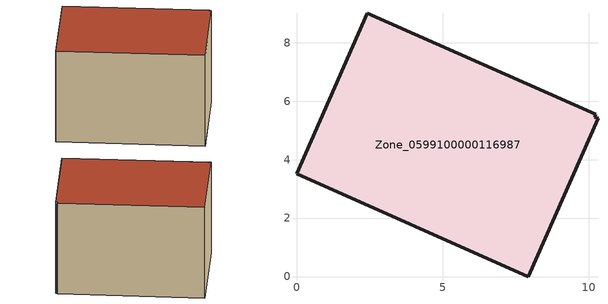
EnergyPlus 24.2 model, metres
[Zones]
Zone_0599100000116987
 floor ground (C_G): 10.25,5.55 10.21,5.46 10.32,5.41 7.94,0 0,3.51 2.42,9 z0
 wall outside (C_F): 10.25,5.55 2.42,9 0,3.51 7.94,0 10.32,5.41 10.21,5.46 10.25,5.55 z0:5.84
 roof outside (C_R): 10.21,5.46 10.25,5.55 2.42,9 0,3.51 7.94,0 10.32,5.41 z5.84
[BUILDING]
Pand.0599100000116987: North Axis=0; Terrain=City; Loads Convergence Tolerance Value=0.04; Temperature Convergence Tolerance Value=0.4; Solar Distribution=FullExterior; Maximum Number of Warmup Days=25; Minimum Number of Warmup Days=1
[Site:Location]
Rotterdam.The.Hague.AP_ZH_NLD Design_Conditions: Latitude=51.96; Longitude=4.45; Time Zone=1; Elevation=-4.5
[SITE:GROUNDTEMPERATURE:BUILDINGSURFACE]
18, 18, 18, 18, 18, 18, 18, 18, 18, 18, 18, 18
[MATERIAL] Thermal Absorptance=0.9; Solar Absorptance=0.7; Visible Absorptance=0.7
Name | Roughness | Thickness | Conductivity | Density | Specific Heat
G.TI.1946-1964 | MediumSmooth | 0.15 | 1 | 540 | 1210
F.TI.1946-1964 | Rough | 0.3 | 0.857143 | 1920 | 840
R.TI.1946-1964 | MediumRough | 0.2 | 0.277778 | 1500 | 1000
[CONSTRUCTION]
C_G: G.TI.1946-1964
C_F: F.TI.1946-1964
C_R: R.TI.1946-1964
[ZONE]
Zone_0599100000116987: Type=1; Multiplier=1; Ceiling Height=Autocalculate; Volume=Autocalculate; Floor Area=autocalculate; Part of Total Floor Area=Yes
[ZONEINFILTRATION:DESIGNFLOWRATE]
Infil_Zone_0599100000116987: Zone or ZoneList or Space or SpaceList=Zone_0599100000116987; Schedule=AlwaysOn; Design Flow Rate Calculation Method=Flow/Area; Flow Rate per Floor Area=0.003; Constant Term Coefficient=1; Temperature Term Coefficient=0; Velocity Term Coefficient=0; Velocity Squared Term Coefficient=0
[HVACTEMPLATE:ZONE:IDEALLOADSAIRSYSTEM]
Zone_0599100000116987: Maximum Heating Supply Air Temperature=50; Minimum Cooling Supply Air Temperature=13; Maximum Heating Supply Air Humidity Ratio=0.0156; Minimum Cooling Supply Air Humidity Ratio=0.0077; Heating Limit=NoLimit; Cooling Limit=NoLimit; Dehumidification Control Type=ConstantSensibleHeatRatio; Cooling Sensible Heat Ratio=0.7; Dehumidification Setpoint=60; Humidification Control Type=None; Humidification Setpoint=30; Outdoor Air Method=None; Outdoor Air Flow Rate per Person=0.00944; Outdoor Air Flow Rate per Zone Floor Area=0; Outdoor Air Flow Rate per Zone=0; Demand Controlled Ventilation Type=None; Outdoor Air Economizer Type=NoEconomizer; Heat Recovery Type=None; Sensible Heat Recovery Effectiveness=0.7; Latent Heat Recovery Effectiveness=0.65
[ZONECONTROL:THERMOSTAT]
ThermostatControl_Zone_0599100000116987: Zone or ZoneList=Zone_0599100000116987; Control Type Schedule=DualSetpointControlType; Control 1=Thermostat_Zone_0599100000116987; Temperature Difference Between Cutout And Setpoint=0
[THERMOSTATSETPOINT:DUALSETPOINT]
Thermostat_Zone_0599100000116987: Heating Setpoint Temperature Schedule=HeatingSetpoint_Zone_0599100000116987; Cooling Setpoint Temperature Schedule=CoolingSetpoint_Zone_0599100000116987
[SCHEDULE:COMPACT]
HeatingSetpoint_Zone_0599100000116987: Through: 12/31, For: AllDays, Until: 24:00, 21
CoolingSetpoint_Zone_0599100000116987: Through: 12/31, For: AllDays, Until: 24:00, 24
DualSetpointControlType: Through: 12/31, For: AllDays, Until: 24:00, 4
AlwaysOn: Through: 12/31, For: AllDays, Until: 24:00, 1
